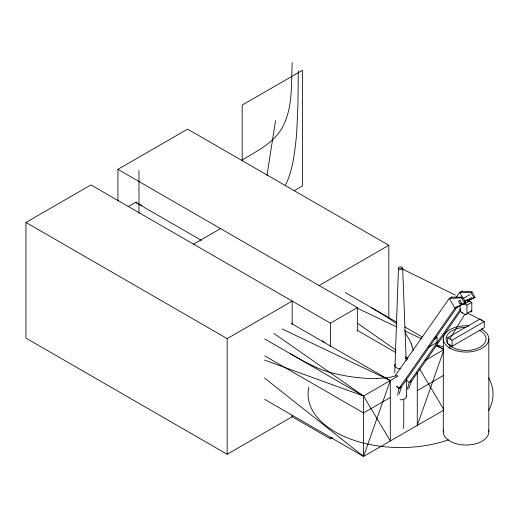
<?xml version="1.0" encoding="UTF-8"?>
<svg xmlns="http://www.w3.org/2000/svg" width="519" height="519" viewBox="0 0 519 519"><rect width="100%" height="100%" fill="white"/><g stroke="black" fill="none" stroke-linecap="round" stroke-linejoin="round"><path stroke-width="0.78" d="M428.551 346.822L428.921 347.042L428.928 346.16M298.282 70.921L297.919 106.174L296.706 132.241A302.382 174.585 -60 0 1 295.707 143.049C294.072 156.595 292.262 170.459 286.507 182.967A31.665 18.282 -60 0 1 285.353 185.244M428.921 347.042L437.089 342.326L437.095 337.616L435.603 336.76M292.191 62.565C291.153 85.155 293.157 110.015 280.824 130.12C271.567 144.185 255.783 151.652 241.886 160.202M398.456 268.115L394.758 372.597M275.531 120.616L266.987 175.422M397.593 395.316L398.949 388.517L454.942 308.247L465.783 302.577L462.676 297.205L451.504 297.095L449.253 298.393L395.355 375.438M399.26 393.953L401.2 387.213L457.2 306.943L456.843 306.327M407.272 389.328L409.219 382.581L460.489 309.162M264.735 399.383L363.547 456.435L390.301 380.57L291.496 323.525M417.27 425.411L443.492 351.071M408.738 388.712L411.476 381.283L460.554 310.998M403.218 428.35L403.776 424.6L403.788 399.935M449.863 338.926L464.726 314.352M455.993 297.588L459.62 292.411L461.871 291.107L471.927 291.866L475.034 297.238L467.457 301.169M292.171 415.122L292.171 416.744L227.166 454.268L25.95 338.096L25.95 222.45L90.955 184.926L330.395 323.162L357.357 307.598L357.357 331.051M117.917 200.898L117.917 169.356L187.599 129.127L388.815 245.299L388.815 318.082M128.031 206.718L136.426 201.859M193.568 244.17L220.53 228.6M294.091 190.758L302.512 185.899L302.512 70.253L242.185 105.085L242.185 160.884M25.95 222.45L227.166 338.622L292.171 301.098L292.171 324.55M319.133 285.528L388.815 245.299M465.783 302.577L454.942 308.247L449.253 298.393L461.553 297.861L462.676 297.205M462.825 297.951L459.62 292.411L470.804 292.515L471.927 291.866M459.114 300.851L460.457 300.073M463.136 298.529L469.844 294.656M464.816 301.143L465.426 300.793M465.725 300.618L467.236 299.748A1.648 0.954 60 0 0 468.378 301.481A1.648 0.954 60 0 0 469.52 301.065L471.797 302.382L471.797 310.563A2.848 1.641 60 0 1 470.337 311.951M460.736 303.725A1.648 0.954 60 0 0 460.249 301.176A1.648 0.954 60 0 0 458.796 301.961A1.648 0.954 60 0 0 460.736 303.725L462.079 302.947M464.758 301.403L471.466 297.53M463.071 303.881A1.648 0.954 60 0 0 464.687 303.855L469.52 301.065M464.687 303.855L466.97 305.172L471.797 302.382M465.562 314.164L464.959 314.514L462.137 312.886A2.848 1.641 60 0 1 460.126 309.402L460.729 309.052M462.137 312.886L462.74 312.535M464.959 314.514A2.848 1.641 60 0 0 466.97 313.353L471.797 310.563M434.377 339.186L437.095 337.616M447.67 337.661L479.867 319.075L484.253 321.605L484.253 327.697L452.055 346.283L447.67 343.747L447.67 337.661L452.055 340.192L484.253 321.605M397.839 376.223L363.54 396.023L264.567 360.102M425.502 360.251L443.343 349.949M390.307 397.489L363.547 412.936L264.742 355.891M291.801 416.53L330.395 438.808L332.465 437.614M417.27 390.606L443.349 375.548M264.567 378.059L363.54 456.428L443.349 410.36M467.567 300.962L475.034 297.238M397.515 375.548L388.387 377.644L376.723 378.552M357.565 377.566L353.796 377.112A121.122 69.929 0 0 1 344.499 375.659L335.339 373.745A85.713 49.487 0 0 1 316.207 367.439M316.227 367.42L304.497 361.633L290.147 353.647M142.141 205.498L135.563 202.358L201.43 240.394M357.046 308.046L396.516 326.879M404.554 330.713L421.37 338.738M435.986 345.712L443.297 349.203M282.122 328.949L390.301 380.57L390.307 440.981L363.54 396.023L273.915 333.412M400.564 268.115L455.299 295.064M468.06 313.353L482.06 320.34M436.719 342.112L437.089 342.326M345.219 292.508L397.08 322.442M404.788 326.892L422.304 337.006M436.323 345.103L443.33 349.144M117.917 169.356L357.357 307.598M357.001 330.207L395.543 352.459M405.352 358.123L407.454 359.336M264.735 338.972L363.54 396.023L363.547 456.435M371.202 307.514L385.014 315.812L394.492 322.241A85.713 49.487 0 0 1 396.795 324.051M357.513 323.259L396.023 350.163M405.32 356.657L407.973 358.512M322.455 340.698L324.907 342.812M410.996 380.829L411.476 381.283L409.219 382.581L407.026 380.511M406.345 379.863L406.825 380.317M400.72 386.759L401.2 387.213L398.845 388.569L396.659 386.499M396.756 386.441L398.949 388.517M419.735 369.152L443.615 409.27M470.804 292.515L473.905 297.887M461.871 291.107L462.228 291.723M461.553 297.861L464.654 303.232M451.504 297.095L451.861 297.711M411.269 343.928L412.06 346.102M402.679 268.115L406.189 360.608M488.827 338.92L488.827 431.86M482.06 328.384L482.06 329.682M466.97 305.172L466.97 313.353M460.126 304.802L460.126 309.402M452.055 340.192L452.055 346.283M449.863 345.018L449.863 348.275M443.297 338.92L443.297 431.86M417.27 372.253L417.27 425.418M406.371 378.967L406.371 396.484M330.395 323.162L330.395 346.614M330.395 437.193L330.395 438.808M227.166 338.622L227.166 454.268M138.982 170.407L138.982 213.257M488.69 377.962A92.486 53.392 0 0 1 488.69 410.36M448.507 439.82A92.486 53.392 0 0 1 349.936 438.84A92.486 53.392 0 0 1 308.896 387.09M437.296 345.161A92.486 53.392 0 0 1 443.265 346.796M488.593 429.992A22.765 13.144 0 0 1 466.062 445.004A22.765 13.144 0 0 1 443.531 429.992M482.157 329.623A22.765 13.144 0 0 1 476.494 350.604A22.765 13.144 0 0 1 443.615 341.1A22.765 13.144 0 0 1 469.299 325.913M479.141 330.207A19.969 11.528 0 0 1 476.857 348.619A19.969 11.528 0 0 1 446.904 342.17A19.969 11.528 0 0 1 466.062 327.392M400.564 368.788A5.806 3.354 0 0 1 395.283 364.04M406.241 395.77A5.806 3.354 0 0 1 400.149 399.831M376.723 378.598A88.788 51.258 0 0 1 357.578 377.527M405.196 332.926A85.713 49.487 0 0 1 405.449 333.269L408.751 338.563A121.122 69.929 0 0 1 411.269 343.928M411.989 346.115A88.788 51.258 0 0 1 413.228 350.494M399.325 269.102A2.115 1.22 0 0 0 402.666 268.245A2.115 1.22 0 0 0 399.708 267A2.115 1.22 0 0 0 399.325 269.102"/></g></svg>
